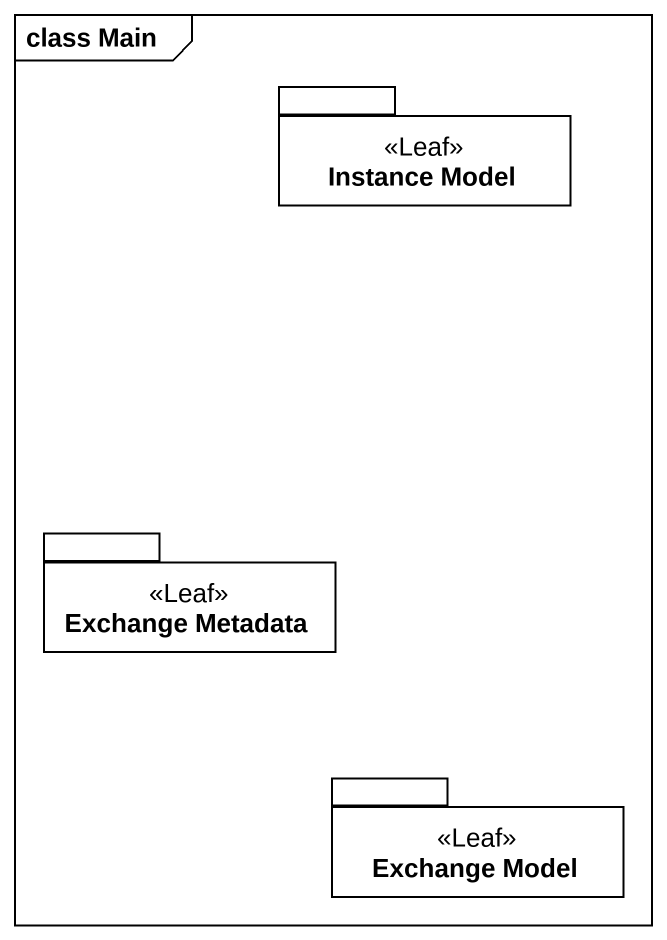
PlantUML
@startuml
mainframe class Main
package "Instance Model" as Instance_Model <<Leaf>> {
}
package "Exchange Metadata" as Exchange_Metadata <<Leaf>> {
}
package "Exchange Model" as Exchange_Model <<Leaf>> {
}
@enduml
